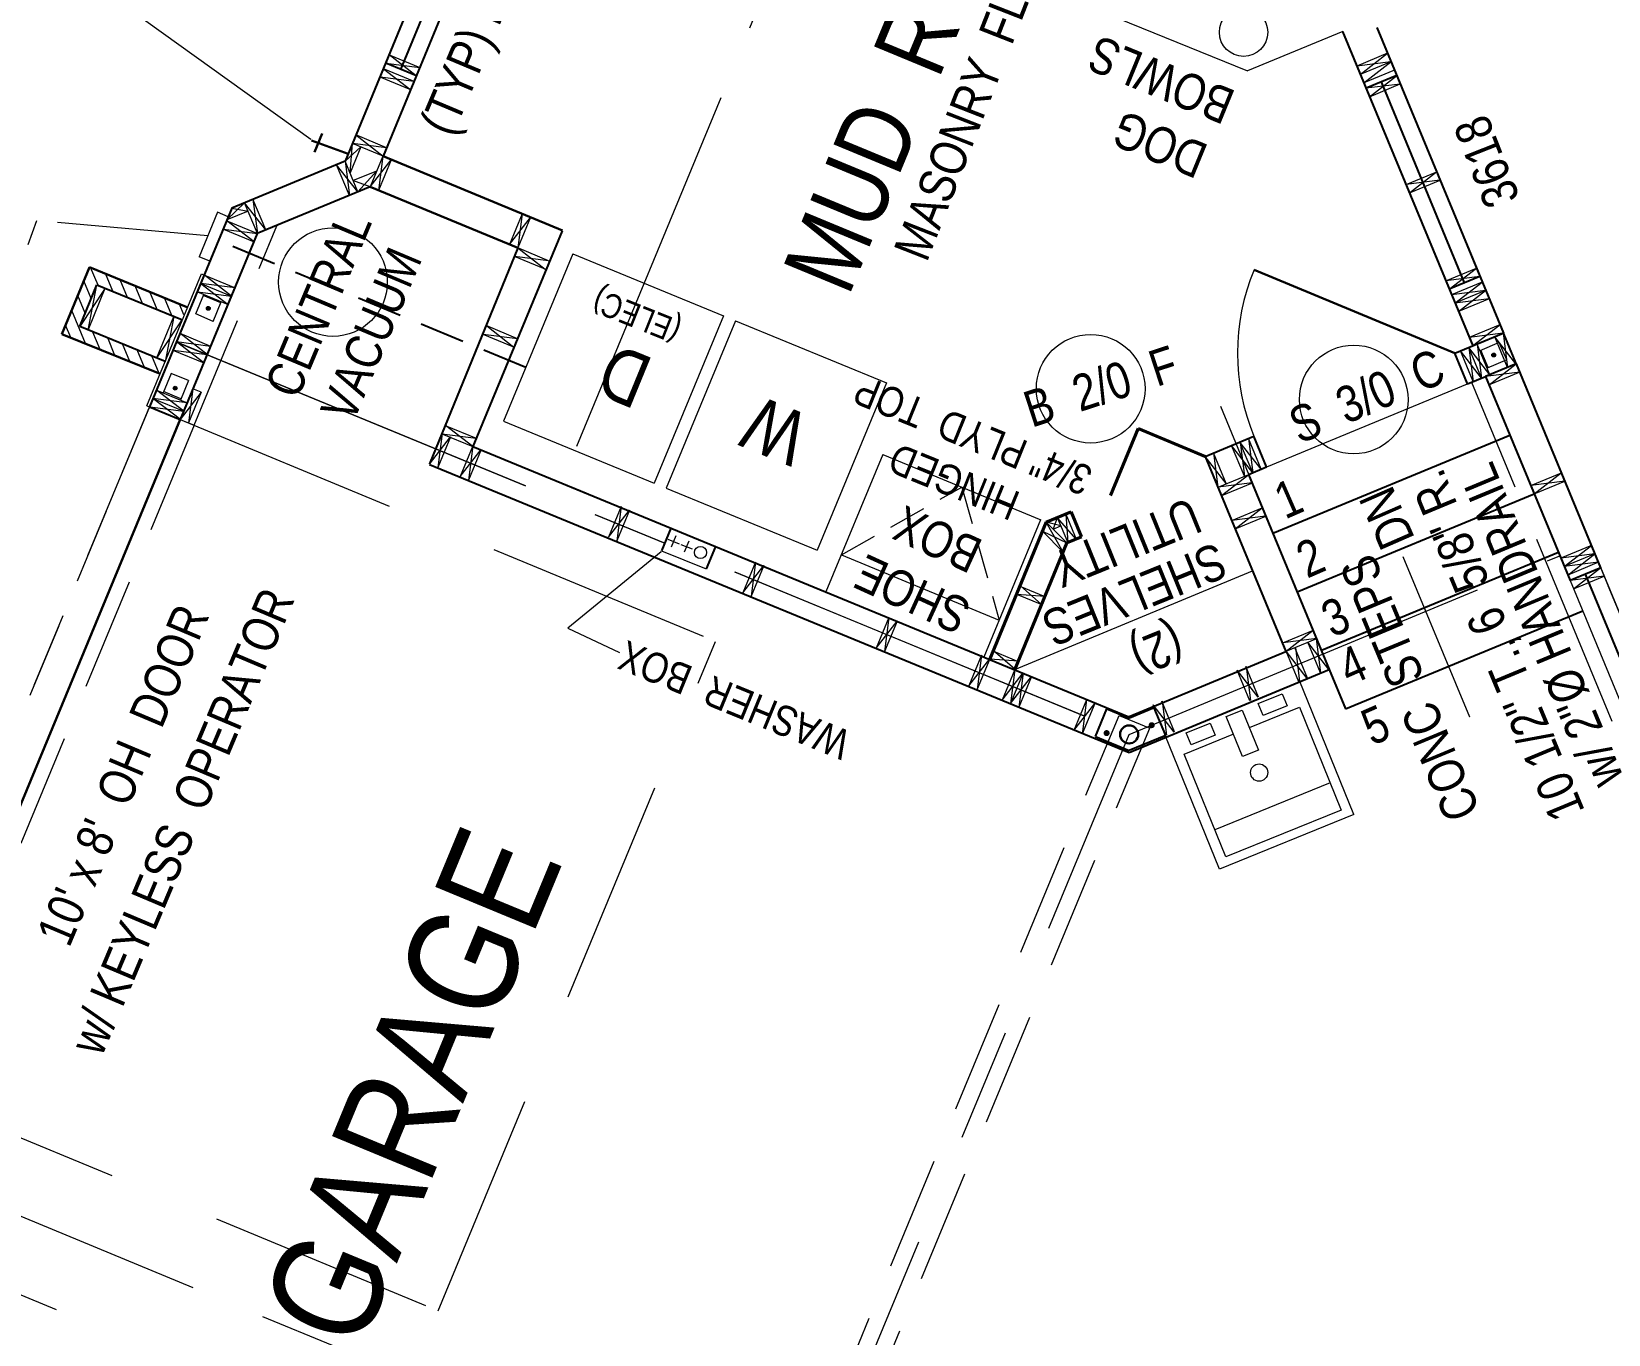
# Model space of a CAD drawing. Header units: inches. Extents: x -10188 to 9179, y -281 to 6710.
# Drawn here: x 4034.5 to 4295.7, y 1046 to 1261.8 of the extents above; entities that cross this region are included whole.
import ezdxf

# ---------------------------------------------------------------- set-up
doc = ezdxf.new("R2010")
doc.units = ezdxf.units.IN
doc.header["$MEASUREMENT"] = 0
doc.linetypes.add('CENTER', pattern=[2, 1.25, -0.25, 0.25, -0.25])
doc.linetypes.add('HIDDEN', pattern=[0.375, 0.25, -0.125])
for name, color, linetype, lineweight in [('APPLIANCES', 7, 'Continuous', 9), ('BUILT-INS', 6, 'Continuous', 9), ('CONCRETE', 7, 'Continuous', 20), ('DOORS', 7, 'Continuous', 30), ('FOUNDATION', 7, 'HIDDEN', 20), ('GRID', 1, 'CENTER', 20), ('INT WALLS', 7, 'Continuous', 40), ('MASONRY', 16, 'HIDDEN', 30), ('MILLWORK', 7, 'Continuous', 20), ('PLUMBING', 7, 'Continuous', 20), ('ROOF BEAMS', 3, 'HIDDEN', 30), ('ROOFLINE', 7, 'HIDDEN', 30), ('STEEL', 5, 'Continuous', 9), ('WALL FRAMING', 7, 'Continuous', 30), ('WINDOWS', 5, 'Continuous', 30)]:
    doc.layers.add(name, color=color, linetype=linetype, lineweight=lineweight)
for name, color, linetype in [('LLFOUND', 7, 'Continuous'), ('LLMECH_EQUIP', 7, 'Continuous'), ('LLPLUMBING', 102, 'Continuous'), ('STAIRS', 7, 'Continuous'), ('TEXT', 250, 'Continuous'), ('WALLS', 5, 'Continuous')]:
    doc.layers.add(name, color=color, linetype=linetype)
doc.styles.add('ARCHENTLTD', font='technical.ttf', dxfattribs={"height": 0.1875})
doc.dimstyles.new('ARCHENTLTD', dxfattribs={"dimscale": 0.05, "dimtxt": 0.1875, "dimasz": 3, "dimexe": 9, "dimexo": 1, "dimgap": 2.5, "dimtad": 0, "dimdec": 1, "dimzin": 1, "dimdsep": 46, "dimlunit": 4, "dimtxsty": 'ARCHENTLTD', "dimblk": 'ARCHTICK', "dimcen": 6, "dimclrd": 256, "dimclre": 256, "dimclrt": 256, "dimaunit": 1, "dimadec": 0, "dimazin": 0, "dimtfac": 1, "dimtdec": 1, "dimtofl": 0, "dimtmove": 1, "dimatfit": 3, "dimldrblk": 'ARCHTICK', "dimfxl": 1, "dimfrac": 2, "dimtolj": 1, "dimtzin": 0, "dimlwd": 9, "dimlwe": 9, "dimarcsym": 0})

# ---------------------------------------------------------------- blocks, each defined once
blk = doc.blocks.new('_ArchTick')
at = {"color": 0, "linetype": 'ByBlock', "const_width": 0.15}
blk.add_lwpolyline([(-0.5, -0.5), (0.5, 0.5)], dxfattribs=at)

msp = doc.modelspace()

# ---------------------------------------------------------------- hatches: boundary and pattern name
at = {"layer": 'MASONRY', "lineweight": 9, "ltscale": 75}
h = msp.add_hatch(dxfattribs=at)
h.set_pattern_fill('ANSI31', color=256, scale=15, angle=112.5, style=0)
h.set_pattern_definition([(292.555994, (-7801.9076, -5739.557), (-1.73157207, -0.719224), [])])
h.paths.add_polyline_path([(4056.22, 1207.33), (4056.22, 1204.9), (4039.5, 1211.7), (4044.06, 1222.8), (4060.76, 1215.93), (4059.04, 1214.21), (4045.29, 1219.86), (4042.44, 1212.93)])
at = {"layer": 'WALL FRAMING', "lineweight": 9, "ltscale": 150}
for points in [[(4063.74, 1216.26, 1), (4063.74, 1215.64, 1)], [(4276.38, 1208.1, 1), (4276.96, 1208.34, 1)], [(4058.26, 1203.05, 1), (4058.26, 1202.42, 1)]]:
    msp.add_hatch(color=256, dxfattribs=at).paths.add_polyline_path(points)

# ---------------------------------------------------------------- linework, layer by layer
at = {"layer": 'APPLIANCES', "ltscale": 50}
for p, q in [((4124.14, 1225), (4149.11, 1214.72)), ((4151.1, 1213.88), (4176.07, 1203.6)), ((4112.65, 1197.29), (4137.62, 1187.01)), ((4139.61, 1186.17), (4164.58, 1175.89))]:
    msp.add_line(p, q, dxfattribs=at)
at = {"layer": 'APPLIANCES', "linetype": 'Continuous', "lineweight": 20, "ltscale": 40}
msp.add_circle((4084.4, 1220.31), 9, dxfattribs=at)
at = {"layer": 'BUILT-INS', "ltscale": 75}
msp.add_line((4212.46, 1264.77), (4235.87, 1255.27), dxfattribs=at)
at = {"layer": 'BUILT-INS', "linetype": 'Continuous', "lineweight": 9, "ltscale": 0.25}
msp.add_line((4251.67, 1261.81), (4235.87, 1255.27), dxfattribs=at)
at = {"layer": 'BUILT-INS', "linetype": 'Continuous', "lineweight": 9, "ltscale": 40}
msp.add_line((4088.53, 1235.26), (4090.58, 1236.06), dxfattribs=at)
at = {"layer": 'BUILT-INS', "linetype": 'Continuous', "lineweight": 9, "ltscale": 25}
for p, q in [((4166.11, 1169.06), (4175.51, 1191.79)), ((4192.26, 1158.25), (4201.65, 1180.98))]:
    msp.add_line(p, q, dxfattribs=at)
at = {"layer": 'BUILT-INS', "linetype": 'Continuous', "ltscale": 10}
for p, q in [((4175.49, 1191.74), (4201.63, 1180.94)), ((4168.63, 1175.15), (4194.76, 1164.3))]:
    msp.add_line(p, q, dxfattribs=at)
at = {"layer": 'BUILT-INS', "linetype": 'HIDDEN', "lineweight": 9, "ltscale": 25}
for p, q in [((4168.63, 1175.15), (4188.56, 1186.34)), ((4188.56, 1186.34), (4194.76, 1164.3))]:
    msp.add_line(p, q, dxfattribs=at)
at = {"layer": 'BUILT-INS', "ltscale": 50}
msp.add_circle((4235.23, 1261.68), 4, dxfattribs=at)
at = {"layer": 'DOORS', "ltscale": 25}
msp.add_line((4236.97, 1222.33), (4270.22, 1208.52), dxfattribs=at)
at = {"layer": 'DOORS', "linetype": 'Continuous', "ltscale": 150}
msp.add_line((4013.13, 1086.7), (4059.08, 1197.55), dxfattribs=at)
at = {"layer": 'DOORS', "linetype": 'HIDDEN', "lineweight": 9, "ltscale": 150}
for p, q in [((4059.08, 1197.55), (4147.77, 1160.83)), ((4101.81, 1049.94), (4147.76, 1160.79)), ((4013.11, 1086.66), (4101.81, 1049.94)), ((4003.92, 1064.49), (4092.62, 1027.77))]:
    msp.add_line(p, q, dxfattribs=at)
at = {"layer": 'DOORS', "color": 7, "linetype": 'Continuous', "lineweight": 20, "ltscale": 7.5}
for centre in [(4209.91, 1202.64), (4253.48, 1200.85)]:
    msp.add_circle(centre, 9, dxfattribs=at)
at = {"layer": 'DOORS', "lineweight": 9, "ltscale": 75}
msp.add_arc((4270.22, 1208.52), 36, 157.4531, 202.4531, dxfattribs=at)
at = {"layer": 'FOUNDATION', "lineweight": 20, "ltscale": 75}
for p, q in [((4061.39, 1196.6), (4075.08, 1229.63)), ((4059.08, 1197.55), (4061.39, 1196.6)), ((4289.08, 1164.89), (4318.8, 1093.09))]:
    msp.add_line(p, q, dxfattribs=at)
at = {"layer": 'FOUNDATION', "linetype": 'HIDDEN', "lineweight": 9, "ltscale": 75}
for p, q in [((4273.01, 1203.72), (4289.08, 1164.89)), ((4061.39, 1196.6), (4015.44, 1085.74))]:
    msp.add_line(p, q, dxfattribs=at)
at = {"layer": 'FOUNDATION', "lineweight": 20, "ltscale": 50}
msp.add_line((4053.99, 1199.66), (4008.05, 1088.8), dxfattribs=at)
at = {"layer": 'GRID', "ltscale": 50}
for p, q in [((4186.86, 1343.24), (4121.19, 1184.56)), ((4257.35, 1262.47), (4327.46, 1093.09)), ((4067.68, 1232.68), (3880.92, 782.1)), ((4231.39, 1199.74), (4248.38, 1158.7)), ((4216.28, 1145.38), (4287.61, 1174.98))]:
    msp.add_line(p, q, dxfattribs=at)
at = {"layer": 'GRID', "linetype": 'CENTER', "lineweight": 9, "ltscale": 50}
for p in [(4058.44, 1210.4), (4058.5, 1210.38)]:
    msp.add_line(p, (4216.28, 1145.38), dxfattribs=at)
at = {"layer": 'GRID', "ltscale": 75}
msp.add_line((3973.25, 559.02), (4216.28, 1145.38), dxfattribs=at)
at = {"layer": 'GRID', "linetype": 'CENTER', "lineweight": 20, "ltscale": 50}
msp.add_line((4003.45, 1077.72), (4274.51, 965.36), dxfattribs=at)
at = {"layer": 'INT WALLS', "ltscale": 75}
for p, q in [((4217.79, 1196.03), (4213.19, 1184.94)), ((4228.87, 1191.44), (4217.79, 1196.03)), ((4202.53, 1180.55), (4193.19, 1157.87)), ((4205.98, 1177.11), (4197.35, 1156.15))]:
    msp.add_line(p, q, dxfattribs=at)
at = {"layer": 'INT WALLS', "linetype": 'Continuous', "ltscale": 25}
for p, q in [((4202.53, 1180.55), (4206.69, 1182.27)), ((4205.98, 1177.11), (4208.41, 1178.11))]:
    msp.add_line(p, q, dxfattribs=at)
at = {"layer": 'INT WALLS', "ltscale": 50}
msp.add_line((4206.69, 1182.27), (4208.41, 1178.11), dxfattribs=at)
at = {"layer": 'LLFOUND', "color": 5, "linetype": 'Continuous'}
for p, q in [((4210.71, 1145.04), (4212.59, 1149.63)), ((4212.59, 1149.63), (4216.33, 1148.08)), ((4220.45, 1149.78), (4216.33, 1148.08)), ((4222.34, 1145.2), (4220.45, 1149.78)), ((4210.69, 1145.04), (4216.27, 1142.7)), ((4222.34, 1145.2), (4216.27, 1142.7))]:
    msp.add_line(p, q, dxfattribs=at)
at = {"layer": 'LLFOUND', "color": 5, "linetype": 'Continuous', "const_width": 0.5}
for points in [[(4220.24, 1147.01, -1), (4219.78, 1146.82, -1)], [(4212.78, 1145.7, -1), (4212.32, 1145.51, -1)]]:
    msp.add_lwpolyline(points, format="xyb", close=True, dxfattribs=at)
at = {"layer": 'LLMECH_EQUIP', "linetype": 'Continuous', "lineweight": 20, "ltscale": 25}
for p, q in [((4065.28, 1231.87), (4062.22, 1224.48)), ((4067.05, 1231.14), (4065.28, 1231.87)), ((4063.99, 1223.75), (4062.22, 1224.48))]:
    msp.add_line(p, q, dxfattribs=at)
at = {"layer": 'LLMECH_EQUIP', "linetype": 'HIDDEN', "ltscale": 30}
msp.add_line((4116.33, 1206.17), (4065.47, 1227.17), dxfattribs=at)
at = {"layer": 'LLPLUMBING', "color": 5, "linetype": 'Continuous', "lineweight": 30, "ltscale": 25}
for p, q in [((4086.89, 1241.53), (4080.83, 1243.74)), ((4082.62, 1244.91), (4081.32, 1241.84))]:
    msp.add_line(p, q, dxfattribs=at)
at = {"layer": 'LLPLUMBING', "color": 5, "linetype": 'Continuous', "ltscale": 175}
for p, q in [((4140.37, 1179.54), (4138.82, 1175.79)), ((4147.76, 1176.49), (4146.23, 1172.79))]:
    msp.add_line(p, q, dxfattribs=at)
at = {"layer": 'LLPLUMBING', "color": 5, "linetype": 'Continuous', "lineweight": 9, "ltscale": 175}
for p, q in [((4141.17, 1178.26), (4140.42, 1176.41)), ((4139.86, 1177.71), (4141.72, 1176.96)), ((4142.02, 1176.86), (4143.88, 1176.12)), ((4143.32, 1177.42), (4142.57, 1175.56))]:
    msp.add_line(p, q, dxfattribs=at)
at = {"layer": 'LLPLUMBING', "color": 5, "linetype": 'Continuous', "lineweight": 20, "ltscale": 175}
msp.add_line((4138.82, 1175.79), (4146.24, 1172.79), dxfattribs=at)
at = {"layer": 'LLPLUMBING', "color": 5, "linetype": 'Continuous', "lineweight": 9, "ltscale": 175}
msp.add_circle((4145.28, 1175.52), 1, dxfattribs=at)
at = {"layer": 'MASONRY', "linetype": 'Continuous', "lineweight": 30, "ltscale": 1.5}
for p, q in [((4039.5, 1211.7), (4044.06, 1222.8)), ((4044.06, 1222.8), (4060.33, 1216.11)), ((4055.76, 1205.09), (4039.5, 1211.7))]:
    msp.add_line(p, q, dxfattribs=at)
at = {"layer": 'MILLWORK', "ltscale": 75}
for p, q in [((4124.14, 1225), (4112.65, 1197.29)), ((4149.11, 1214.72), (4137.62, 1187.01)), ((4151.1, 1213.88), (4139.61, 1186.17)), ((4176.07, 1203.6), (4164.58, 1175.89))]:
    msp.add_line(p, q, dxfattribs=at)
at = {"layer": 'MILLWORK', "ltscale": 50}
msp.add_line((4197.35, 1156.15), (4236.71, 1172.49), dxfattribs=at)
at = {"layer": 'PLUMBING', "linetype": 'Continuous', "lineweight": 9, "ltscale": 0.25}
for p, q in [((4115.04, 1225.96), (4106.83, 1206.13)), ((4253.5, 1132.14), (4244.44, 1154.42)), ((4236.2, 1146.51), (4244.49, 1149.88)), ((4244.49, 1149.88), (4251.41, 1132.86)), ((4231.22, 1123.09), (4222.17, 1145.37)), ((4225.39, 1142.12), (4233.64, 1145.47)), ((4232.3, 1125.09), (4225.39, 1142.12)), ((4249.58, 1137.36), (4230.48, 1129.59)), ((4253.5, 1132.14), (4231.22, 1123.09)), ((4251.41, 1132.86), (4232.3, 1125.09))]:
    msp.add_line(p, q, dxfattribs=at)
at = {"layer": 'PLUMBING', "lineweight": 9, "ltscale": 12}
for points in [[(4238.48, 1148.51), (4237.67, 1150.5), (4241.65, 1152.12), (4242.46, 1150.13)], [(4235.06, 1141.71), (4232.37, 1148.34), (4235.02, 1149.42), (4237.71, 1142.79)], [(4226.55, 1143.66), (4225.74, 1145.65), (4229.72, 1147.27), (4230.52, 1145.28)]]:
    msp.add_lwpolyline(points, close=True, dxfattribs=at)
at = {"layer": 'PLUMBING', "linetype": 'Continuous', "lineweight": 9, "ltscale": 0.25}
msp.add_circle((4237.81, 1139.07), 1.43, dxfattribs=at)
at = {"layer": 'ROOF BEAMS', "lineweight": 20, "ltscale": 75}
for p, q in [((4047.6, 745.58), (4214.6, 1148.51)), ((4214.6, 1148.51), (4219.69, 1146.4)), ((4052.68, 743.48), (4219.68, 1146.4))]:
    msp.add_line(p, q, dxfattribs=at)
at = {"layer": 'STAIRS', "color": 7, "lineweight": 20, "ltscale": 75}
msp.add_line((4239.07, 1189.7), (4272.33, 1203.47), dxfattribs=at)
at = {"layer": 'STAIRS', "color": 7, "linetype": 'Continuous', "ltscale": 25}
for p, q in [((4240.1, 1178.73), (4279.36, 1194.96)), ((4244.11, 1169.03), (4283.37, 1185.25)), ((4248.12, 1159.32), (4287.39, 1175.55)), ((4252.13, 1149.62), (4291.41, 1165.85))]:
    msp.add_line(p, q, dxfattribs=at)
at = {"layer": 'STAIRS', "color": 7, "linetype": 'Continuous', "ltscale": 50}
msp.add_line((4249.43, 1156.16), (4252.13, 1149.62), dxfattribs=at)
at = {"layer": 'STEEL', "lineweight": 30, "ltscale": 75}
msp.add_circle((4216.28, 1145.38), 1.5, dxfattribs=at)
at = {"layer": 'WALL FRAMING', "linetype": 'HIDDEN', "lineweight": 9, "ltscale": 25}
for p, q in [((4093.15, 1256.57), (4098.76, 1255.87)), ((4098.18, 1254.48), (4093.7, 1257.96)), ((4256.07, 1251), (4260.57, 1254.49)), ((4261.15, 1253.11), (4255.52, 1252.4)), ((4262.7, 1235.07), (4267.2, 1238.56)), ((4267.77, 1237.18), (4262.15, 1236.47)), ((4269.29, 1219.14), (4273.8, 1222.63)), ((4274.37, 1221.24), (4268.74, 1220.53)), ((4289.87, 1169.48), (4294.38, 1172.97)), ((4294.95, 1171.58), (4289.33, 1170.87))]:
    msp.add_line(p, q, dxfattribs=at)
at = {"layer": 'WALL FRAMING', "linetype": 'HIDDEN', "lineweight": 20, "ltscale": 25}
for p, q in [((4093.7, 1257.96), (4098.78, 1255.86)), ((4256.1, 1251.01), (4261.17, 1253.12)), ((4262.15, 1236.47), (4267.22, 1238.57)), ((4262.72, 1235.08), (4267.8, 1237.19)), ((4268.74, 1220.53), (4273.82, 1222.64)), ((4289.9, 1169.49), (4294.98, 1171.59))]:
    msp.add_line(p, q, dxfattribs=at)
at = {"layer": 'WALL FRAMING', "lineweight": 20, "ltscale": 75}
for p, q in [((4259.08, 1258.2), (4253.99, 1256.09)), ((4259.65, 1256.81), (4254.57, 1254.71)), ((4097.28, 1252.15), (4092.19, 1254.25)), ((4097.85, 1253.54), (4092.77, 1255.64)), ((4260.22, 1255.43), (4255.14, 1253.32)), ((4093.27, 1242.56), (4088.19, 1244.67)), ((4092.69, 1241.18), (4087.61, 1243.28)), ((4087.12, 1234.67), (4085, 1239.75)), ((4088.5, 1235.25), (4086.39, 1240.32)), ((4069.76, 1233.44), (4067.63, 1232.56)), ((4071.87, 1228.36), (4069.76, 1233.44)), ((4073.25, 1228.94), (4071.14, 1234.02)), ((4070.33, 1232.06), (4066.82, 1230.6)), ((4066.82, 1230.45), (4071.91, 1228.35)), ((4066.25, 1229.07), (4071.34, 1226.96)), ((4120.12, 1223.85), (4115.04, 1225.96)), ((4119.55, 1222.47), (4114.47, 1224.57)), ((4053.58, 1199.83), (4062.63, 1221.66)), ((4062.52, 1220.08), (4067.6, 1217.97)), ((4063.1, 1221.46), (4068.19, 1219.36)), ((4274.76, 1220.32), (4269.67, 1218.21)), ((4061.94, 1218.7), (4067.02, 1216.59)), ((4275.33, 1218.93), (4270.25, 1216.83)), ((4275.9, 1217.54), (4270.82, 1215.44)), ((4114.95, 1210.93), (4109.87, 1213.04)), ((4277.69, 1213.23), (4272.6, 1211.13)), ((4058.39, 1210.47), (4063.47, 1208.36)), ((4058.55, 1210.38), (4063.64, 1208.28)), ((4059.04, 1211.83), (4064.13, 1209.72)), ((4114.38, 1209.55), (4109.29, 1211.65)), ((4274.64, 1204.39), (4272.53, 1209.48)), ((4276.02, 1204.96), (4273.92, 1210.05)), ((4278.95, 1206.17), (4276.84, 1211.26)), ((4280.33, 1206.75), (4278.23, 1211.83)), ((4057.89, 1209.03), (4062.98, 1206.92)), ((4273.25, 1203.82), (4271.15, 1208.91)), ((4280.97, 1205.39), (4275.89, 1203.29)), ((4055.15, 1202.43), (4060.27, 1200.3)), ((4062.57, 1202.06), (4060.46, 1196.98)), ((4054.57, 1201.04), (4059.7, 1198.92)), ((4103, 1196.56), (4108.11, 1194.45)), ((4102.43, 1195.18), (4107.54, 1193.06)), ((4236.75, 1188.73), (4234.64, 1193.81)), ((4238.13, 1189.3), (4236.03, 1194.39)), ((4230.98, 1186.34), (4228.88, 1191.43)), ((4232.36, 1186.92), (4230.26, 1192)), ((4235.36, 1188.16), (4233.26, 1193.24)), ((4121.38, 1187.45), (4126.33, 1185.4)), ((4204.38, 1181.31), (4206.1, 1177.16)), ((4205.77, 1181.89), (4207.49, 1177.73)), ((4292.86, 1176.67), (4287.78, 1174.56)), ((4293.44, 1175.28), (4288.35, 1173.18)), ((4294.01, 1173.9), (4288.93, 1171.79)), ((4197.63, 1168.64), (4201.79, 1166.92)), ((4198.16, 1169.96), (4202.32, 1168.23)), ((4247.98, 1155.56), (4245.87, 1160.64)), ((4249.42, 1156.16), (4247.32, 1161.24)), ((4193.72, 1159.22), (4197.89, 1157.49)), ((4244.4, 1154.08), (4242.3, 1159.16)), ((4245.85, 1154.68), (4243.75, 1159.76)), ((4236.27, 1150.96), (4234.17, 1156.04)), ((4237.71, 1151.56), (4235.61, 1156.64)), ((4222.34, 1145.2), (4220.24, 1150.29)), ((4223.78, 1145.8), (4221.68, 1150.88))]:
    msp.add_line(p, q, dxfattribs=at)
at = {"layer": 'WALL FRAMING', "lineweight": 9, "ltscale": 150}
for p, q in [((4259.65, 1256.81), (4253.99, 1256.09)), ((4254.57, 1254.71), (4259.07, 1258.2)), ((4255.15, 1253.32), (4259.65, 1256.81)), ((4097.85, 1253.54), (4092.19, 1254.25)), ((4092.77, 1255.64), (4097.28, 1252.15)), ((4088.19, 1244.67), (4092.69, 1241.18)), ((4088.99, 1242.71), (4086.39, 1240.32)), ((4087.22, 1238.42), (4087.61, 1243.28)), ((4093.27, 1242.56), (4087.61, 1243.28)), ((4092.68, 1241.14), (4091.96, 1235.49)), ((4088.5, 1235.25), (4085, 1239.75)), ((4086.39, 1240.32), (4087.12, 1234.67)), ((4088.53, 1235.26), (4091.68, 1238.73)), ((4090.58, 1236.06), (4094.06, 1240.56)), ((4090.57, 1236.1), (4087.7, 1237.16)), ((4069.76, 1233.44), (4066.82, 1230.6)), ((4073.25, 1228.94), (4069.76, 1233.44)), ((4071.14, 1234.02), (4071.87, 1228.37)), ((4071.34, 1226.96), (4066.83, 1230.45)), ((4067.63, 1232.56), (4070.33, 1232.06)), ((4113.65, 1226.53), (4117.14, 1231.03)), ((4115.76, 1231.6), (4115.04, 1225.96)), ((4066.26, 1229.06), (4071.91, 1228.35)), ((4115.04, 1225.96), (4119.55, 1222.47)), ((4120.12, 1223.85), (4114.47, 1224.57)), ((4068.17, 1219.36), (4062.52, 1220.08)), ((4062.52, 1220.08), (4067.02, 1216.59)), ((4067.6, 1217.97), (4063.09, 1221.47)), ((4270.25, 1216.83), (4274.75, 1220.31)), ((4046.68, 1219.29), (4042.44, 1212.93)), ((4043.83, 1212.36), (4045.29, 1219.86)), ((4061.94, 1218.7), (4067.6, 1217.97)), ((4275.33, 1218.93), (4269.67, 1218.21)), ((4269.67, 1218.21), (4270.25, 1216.83)), ((4275.9, 1217.54), (4270.25, 1216.83)), ((4270.82, 1215.44), (4275.33, 1218.93)), ((4055.19, 1207.67), (4059.43, 1214.03)), ((4058.04, 1214.6), (4056.58, 1207.1)), ((4109.87, 1213.04), (4114.38, 1209.55)), ((4273.18, 1209.74), (4277.69, 1213.23)), ((4058.47, 1210.44), (4064.13, 1209.72)), ((4062.98, 1206.92), (4058.47, 1210.41)), ((4063.56, 1208.33), (4059.05, 1211.82)), ((4114.95, 1210.93), (4109.29, 1211.65)), ((4276.02, 1204.97), (4272.53, 1209.48)), ((4272.53, 1209.48), (4273.25, 1203.82)), ((4278.26, 1211.85), (4272.6, 1211.13)), ((4273.92, 1210.05), (4274.64, 1204.39)), ((4280.33, 1206.75), (4276.84, 1211.26)), ((4278.23, 1211.83), (4278.95, 1206.17)), ((4057.9, 1209.03), (4063.56, 1208.31)), ((4274.64, 1204.39), (4271.15, 1208.9)), ((4280.97, 1205.39), (4275.31, 1204.67)), ((4275.89, 1203.29), (4280.4, 1206.78)), ((4059.7, 1198.92), (4055.15, 1202.43)), ((4062.57, 1202.06), (4059.08, 1197.55)), ((4061.18, 1202.63), (4060.46, 1196.98)), ((4054.04, 1199.64), (4059.7, 1198.92)), ((4060.27, 1200.3), (4054.57, 1201.04)), ((4059.12, 1197.53), (4054.57, 1201.04)), ((4107.54, 1193.06), (4103.01, 1196.56)), ((4100.37, 1190.16), (4103.86, 1194.66)), ((4102.47, 1195.24), (4101.76, 1189.59)), ((4102.43, 1195.17), (4108.11, 1194.45)), ((4238.13, 1189.31), (4234.64, 1193.81)), ((4234.65, 1193.81), (4235.36, 1188.16)), ((4236.03, 1194.39), (4236.75, 1188.73)), ((4105.48, 1188.09), (4108.97, 1192.58)), ((4107.58, 1193.16), (4106.87, 1187.51)), ((4232.36, 1186.92), (4228.88, 1191.43)), ((4230.26, 1192), (4230.98, 1186.35)), ((4236.75, 1188.73), (4233.26, 1193.24)), ((4283.36, 1185.24), (4287.86, 1188.73)), ((4236.67, 1187.06), (4231.04, 1186.35)), ((4231.59, 1184.96), (4236.09, 1188.45)), ((4288.43, 1187.35), (4282.81, 1186.64)), ((4130.04, 1178.03), (4133.52, 1182.53)), ((4132.14, 1183.11), (4131.42, 1177.46)), ((4207.49, 1177.73), (4204.38, 1181.31)), ((4205.77, 1181.89), (4206.1, 1177.16)), ((4238.89, 1181.55), (4233.27, 1180.84)), ((4233.82, 1179.44), (4238.32, 1182.93)), ((4288.35, 1173.18), (4292.86, 1176.67)), ((4152.3, 1168.85), (4155.78, 1173.35)), ((4154.4, 1173.92), (4153.68, 1168.28)), ((4293.44, 1175.28), (4287.78, 1174.56)), ((4294.01, 1173.89), (4288.35, 1173.18)), ((4288.93, 1171.79), (4293.44, 1175.28)), ((4197.63, 1168.64), (4202.36, 1168.31)), ((4201.78, 1166.92), (4198.2, 1170.03)), ((4174.38, 1159.67), (4177.86, 1164.17)), ((4176.48, 1164.74), (4175.76, 1159.1)), ((4242.28, 1159.15), (4246.78, 1162.64)), ((4247.36, 1161.25), (4241.73, 1160.54)), ((4243.81, 1159.79), (4244.52, 1154.13)), ((4249.36, 1156.13), (4245.87, 1160.64)), ((4247.26, 1161.22), (4247.98, 1155.56)), ((4189.74, 1153.43), (4193.22, 1157.92)), ((4191.84, 1158.5), (4191.12, 1152.85)), ((4193.19, 1157.9), (4197.93, 1157.57)), ((4197.35, 1156.18), (4193.77, 1159.29)), ((4245.79, 1154.65), (4242.3, 1159.16)), ((4195.25, 1151.08), (4198.74, 1155.58)), ((4196.62, 1150.48), (4200.1, 1154.98)), ((4197.35, 1156.15), (4196.64, 1150.51)), ((4198.72, 1155.56), (4198, 1149.91)), ((4237.65, 1151.53), (4234.17, 1156.04)), ((4235.67, 1156.66), (4236.39, 1151.01)), ((4207.13, 1146.02), (4210.61, 1150.52)), ((4209.23, 1151.1), (4208.51, 1145.45)), ((4223.72, 1145.78), (4220.24, 1150.29)), ((4221.74, 1150.91), (4222.46, 1145.26))]:
    msp.add_line(p, q, dxfattribs=at)
at = {"layer": 'WALL FRAMING', "color": 7, "lineweight": 20, "ltscale": 75}
for p, q in [((4088.99, 1242.71), (4087.22, 1238.42)), ((4092.68, 1241.14), (4090.58, 1236.06)), ((4094.06, 1240.57), (4091.95, 1235.5)), ((4115.76, 1231.6), (4113.65, 1226.53)), ((4117.13, 1231.04), (4115.03, 1225.96)), ((4103.85, 1194.67), (4101.75, 1189.6)), ((4107.58, 1193.16), (4105.48, 1188.09)), ((4108.96, 1192.59), (4106.86, 1187.52)), ((4132.14, 1183.11), (4130.04, 1178.03)), ((4133.52, 1182.54), (4131.41, 1177.46)), ((4154.4, 1173.92), (4152.3, 1168.85)), ((4155.78, 1173.35), (4153.68, 1168.28)), ((4176.48, 1164.74), (4174.38, 1159.67)), ((4177.86, 1164.17), (4175.76, 1159.1)), ((4191.84, 1158.5), (4189.74, 1153.43)), ((4193.22, 1157.93), (4191.11, 1152.86)), ((4197.35, 1156.15), (4195.25, 1151.08)), ((4198.73, 1155.59), (4196.63, 1150.51)), ((4200.1, 1154.99), (4198, 1149.91)), ((4209.23, 1151.1), (4207.13, 1146.02)), ((4210.61, 1150.53), (4208.51, 1145.46))]:
    msp.add_line(p, q, dxfattribs=at)
at = {"layer": 'WALL FRAMING', "linetype": 'Continuous', "lineweight": 9, "ltscale": 40}
msp.add_line((4087.7, 1237.16), (4091.68, 1238.73), dxfattribs=at)
at = {"layer": 'WALL FRAMING', "lineweight": 20, "ltscale": 150}
for p, q in [((4062.63, 1221.66), (4063.09, 1221.47)), ((4062.57, 1202.06), (4061.18, 1202.63)), ((4053.58, 1199.83), (4054.04, 1199.64))]:
    msp.add_line(p, q, dxfattribs=at)
at = {"layer": 'WALL FRAMING', "lineweight": 20, "ltscale": 1.5}
for p, q in [((4043.83, 1212.36), (4046.68, 1219.29)), ((4055.19, 1207.67), (4058.04, 1214.6))]:
    msp.add_line(p, q, dxfattribs=at)
at = {"layer": 'WALL FRAMING', "color": 9, "linetype": 'Continuous', "lineweight": 5, "ltscale": 150}
for p, q in [((4061.67, 1215.04), (4063, 1218.26)), ((4065.81, 1216.86), (4062.92, 1218.06)), ((4064.54, 1213.8), (4061.67, 1215.04)), ((4064.54, 1213.8), (4065.89, 1217.06)), ((4277.58, 1210.29), (4274.36, 1208.94)), ((4278.82, 1207.42), (4277.58, 1210.29)), ((4275.76, 1206.15), (4274.56, 1209.03)), ((4278.82, 1207.42), (4275.57, 1206.06)), ((4057.59, 1205.19), (4056.25, 1201.97)), ((4060.49, 1204.03), (4057.59, 1205.19)), ((4059.22, 1200.97), (4056.33, 1202.17)), ((4060.49, 1204.03), (4059.14, 1200.77))]:
    msp.add_line(p, q, dxfattribs=at)
at = {"layer": 'WALL FRAMING', "lineweight": 9, "ltscale": 50}
for p, q in [((4280.4, 1206.78), (4298.77, 1162.43)), ((4202.53, 1180.55), (4204.38, 1181.31)), ((4204.38, 1181.31), (4203.68, 1179.4)), ((4202.53, 1180.55), (4201.91, 1179.05)), ((4201.91, 1179.05), (4205.98, 1177.11)), ((4205.36, 1175.6), (4202.53, 1180.55)), ((4204.95, 1179.93), (4202.53, 1180.55))]:
    msp.add_line(p, q, dxfattribs=at)
at = {"layer": 'WALL FRAMING', "linetype": 'Continuous', "lineweight": 20, "ltscale": 25}
for p, q in [((4282.81, 1186.64), (4287.88, 1188.74)), ((4231.04, 1186.35), (4236.12, 1188.46)), ((4231.62, 1184.97), (4236.69, 1187.07)), ((4283.38, 1185.25), (4288.46, 1187.36)), ((4233.27, 1180.84), (4238.34, 1182.94)), ((4233.84, 1179.45), (4238.92, 1181.56)), ((4203.68, 1179.4), (4204.95, 1179.93)), ((4241.73, 1160.54), (4246.81, 1162.65)), ((4242.3, 1159.16), (4247.38, 1161.26))]:
    msp.add_line(p, q, dxfattribs=at)
at = {"layer": 'WALL FRAMING', "lineweight": 20, "ltscale": 50}
for p, q in [((4205.36, 1175.6), (4201.91, 1179.05)), ((4205.98, 1177.11), (4202.53, 1180.55))]:
    msp.add_line(p, q, dxfattribs=at)
at = {"layer": 'WALL FRAMING', "color": 9, "linetype": 'Continuous', "lineweight": 5, "ltscale": 150}
for centre in [(4063.74, 1215.95), (4276.67, 1208.22), (4058.26, 1202.73)]:
    msp.add_circle(centre, 0.312, dxfattribs=at)
at = {"layer": 'WALLS', "color": 4, "ltscale": 50}
for p, q in [((4176.16, 1457.7), (4086.39, 1240.32)), ((4182.14, 1457.74), (4092.69, 1241.18)), ((4090.57, 1236.1), (4071.84, 1228.36)), ((4071.84, 1228.36), (4059.08, 1197.55)), ((4270.22, 1208.52), (4278.23, 1211.83)), ((4275.32, 1204.67), (4289.31, 1170.87)), ((4107.54, 1193.06), (4216.25, 1148.3)), ((4228.87, 1191.44), (4242.24, 1159.13)), ((4100.36, 1190.11), (4216.29, 1142.41)), ((4236.06, 1188.45), (4249.43, 1156.16)), ((4216.28, 1148.36), (4242.25, 1159.13)), ((4216.29, 1142.41), (4249.43, 1156.16))]:
    msp.add_line(p, q, dxfattribs=at)
at = {"layer": 'WALLS', "color": 4, "ltscale": 75}
for p, q in [((4273.24, 1209.76), (4251.67, 1261.81)), ((4278.32, 1211.87), (4257.35, 1262.47)), ((4098.23, 1254.46), (4093.15, 1256.57)), ((4260.61, 1254.5), (4255.52, 1252.4)), ((4086.39, 1240.32), (4067.64, 1232.57)), ((4067.64, 1232.57), (4053.99, 1199.66)), ((4122.36, 1228.81), (4107.54, 1193.06)), ((4115.04, 1225.96), (4100.4, 1190.2)), ((4274.37, 1221.24), (4269.29, 1219.14)), ((4272.32, 1203.44), (4270.22, 1208.52)), ((4272.32, 1203.44), (4275.32, 1204.67)), ((4280.4, 1206.78), (4275.32, 1204.67)), ((4294.4, 1172.98), (4280.42, 1206.79)), ((4054, 1199.66), (4059.08, 1197.55)), ((4239.05, 1189.7), (4236.95, 1194.77)), ((4294.39, 1172.97), (4289.31, 1170.87))]:
    msp.add_line(p, q, dxfattribs=at)
at = {"layer": 'WALLS', "color": 4, "lineweight": 20, "ltscale": 75}
for p, q in [((4274.37, 1221.24), (4260.61, 1254.5)), ((4308.17, 1139.71), (4294.4, 1172.98))]:
    msp.add_line(p, q, dxfattribs=at)
at = {"layer": 'WALLS', "color": 4, "lineweight": 20, "ltscale": 50}
for p, q in [((4255.52, 1252.4), (4269.29, 1219.14)), ((4289.31, 1170.87), (4303.08, 1137.6))]:
    msp.add_line(p, q, dxfattribs=at)
at = {"layer": 'WALLS', "color": 4, "linetype": 'Continuous', "lineweight": 30, "ltscale": 40}
for p, q in [((4092.69, 1241.18), (4122.39, 1228.87)), ((4090.57, 1236.1), (4115.04, 1225.96))]:
    msp.add_line(p, q, dxfattribs=at)
at = {"layer": 'WALLS', "lineweight": 9, "ltscale": 50}
for p, q in [((4064.06, 1223.76), (4064.62, 1225.15)), ((4069.14, 1221.65), (4069.71, 1223.04))]:
    msp.add_line(p, q, dxfattribs=at)
at = {"layer": 'WALLS', "color": 7, "ltscale": 1.5}
for p, q in [((4042.44, 1212.93), (4045.29, 1219.86)), ((4045.29, 1219.86), (4059.47, 1214.03)), ((4056.62, 1207.17), (4042.44, 1212.93))]:
    msp.add_line(p, q, dxfattribs=at)
at = {"layer": 'WALLS', "color": 4, "linetype": 'Continuous', "ltscale": 25}
msp.add_line((4228.87, 1191.44), (4236.95, 1194.77), dxfattribs=at)
at = {"layer": 'WALLS', "color": 4, "ltscale": 25}
msp.add_line((4236.06, 1188.45), (4239.05, 1189.69), dxfattribs=at)
at = {"layer": 'WINDOWS', "lineweight": 25, "ltscale": 75}
for p, q in [((4095.63, 1255.54), (4109.4, 1288.8)), ((4271.83, 1220.19), (4258.06, 1253.45)), ((4305.62, 1138.66), (4291.85, 1171.92))]:
    msp.add_line(p, q, dxfattribs=at)

# ---------------------------------------------------------------- texts
at = {"layer": 'BUILT-INS', "linetype": 'Continuous', "insert": (4222.21, 1242.76), "char_height": 6, "width": 271, "attachment_point": 5, "rotation": 157.6919, "style": 'ARCHENTLTD'}
msp.add_mtext('   \\P DOG\\P     BOWLS', dxfattribs=at)
at = {"layer": 'BUILT-INS', "linetype": 'Continuous', "lineweight": 30, "ltscale": 1.5, "insert": (4192.27, 1199.61), "char_height": 5, "attachment_point": 5, "rotation": 157.9028, "style": 'ARCHENTLTD'}
msp.add_mtext('HINGED\\P3/4" PLYD  TOP\\P\\P{\\H1.333x;  }', dxfattribs=at)
at = {"layer": 'BUILT-INS', "linetype": 'Continuous', "ltscale": 1.5, "insert": (4185.78, 1180.45), "char_height": 6, "attachment_point": 5, "rotation": 155.4239, "style": 'ARCHENTLTD'}
msp.add_mtext('SHOE \\PBOX\\P{\\H1.999x;  }', dxfattribs=at)
at = {"layer": 'CONCRETE', "linetype": 'Continuous', "lineweight": 30, "ltscale": 1.5, "char_height": 6, "attachment_point": 5, "rotation": 112.5786, "style": 'ARCHENTLTD'}
for s, insert in [(' 10 1/2" T., 6  5/8" R.\\P  ', (4282.69, 1161.34)), (' w/ 2"%%c HANDRAIL\\P  ', (4289.63, 1164.47)), (' \\PCONC  STEPS\\P  ', (4262.83, 1153.05))]:
    msp.add_mtext(s, dxfattribs=dict(at, insert=insert))
at = {"layer": 'DOORS', "color": 7, "linetype": 'Continuous', "lineweight": 30, "ltscale": 1.5, "char_height": 6, "attachment_point": 3, "style": 'ARCHENTLTD'}
for s, insert, rotation in [('B  2/0  F\\P{\\H1.999x;  }', (4222.97, 1209.93), 18.0797), ('S  3/0  C\\P{\\H1.999x;  }', (4266.75, 1209.46), 23.1199)]:
    msp.add_mtext(s, dxfattribs=dict(at, insert=insert, rotation=rotation))
at = {"layer": 'LLMECH_EQUIP', "lineweight": 9, "insert": (4126.95, 1215.62), "char_height": 4, "attachment_point": 3, "rotation": 158.215, "style": 'ARCHENTLTD'}
msp.add_mtext('(ELEC)\\P  ', dxfattribs=at)
at = {"layer": 'ROOFLINE', "lineweight": 20, "ltscale": 150, "char_height": 6, "width": 14.1875, "attachment_point": 1, "style": 'ARCHENTLTD'}
for s, insert, rotation in [('1', (4239.7, 1186.45), 23.6091), ('DN', (4258.18, 1175.44), 113.6116), ('2', (4243.35, 1176.66), 23.6091), ('3', (4247.5, 1166.86), 23.6091), ('4', (4250.32, 1158.9), 23.6091), ('5', (4254.12, 1148.96), 23.6091)]:
    msp.add_mtext(s, dxfattribs=dict(at, insert=insert, rotation=rotation))
at = {"layer": 'TEXT', "linetype": 'Continuous', "width": 271, "style": 'ARCHENTLTD'}
for s, insert, char_height, attachment_point, rotation in [('MUD  RM', (4158.7, 1222.33), 12, 1, 67.5), ('   \\P D', (4121.81, 1188.1), 9, 3, 157.6919), ('   \\P W', (4145.67, 1179.48), 9, 3, 157.6919), ('   \\P UTILITY', (4208.82, 1160.27), 6, 3, 202.1135), ('(2) \\PSHELVES', (4219.09, 1163.97), 6, 5, 202.1135), ('w/ KEYLESS  OPERATOR', (4040.55, 1094.17), 6, 1, 67.1268), ("10' x 8'  OH  DOOR", (4035.17, 1112.24), 6, 1, 67.1268), ('   \\PWASHER  BOX', (4128.05, 1148.72), 5, 3, 157.6919), ('UPPER     GARAGE ', (4034.05, 957.68), 18, 1, 67.5)]:
    msp.add_mtext(s, dxfattribs=dict(at, insert=insert, char_height=char_height, attachment_point=attachment_point, rotation=rotation))
at = {"layer": 'TEXT', "color": 7, "linetype": 'Continuous', "lineweight": 30, "ltscale": 1.5, "insert": (4194.15, 1268.99), "char_height": 6, "attachment_point": 3, "rotation": 68.6138, "style": 'ARCHENTLTD'}
msp.add_mtext('MASONRY  FL\\P{\\H1.999x;  }', dxfattribs=at)
at = {"layer": 'WINDOWS', "color": 7, "linetype": 'Continuous', "lineweight": 30, "char_height": 6, "attachment_point": 1, "style": 'ARCHENTLTD'}
for s, insert, rotation in [('(TYP) BLUE  WALLS  2x6  FRAMING\\P\\P  ', (4098.63, 1246.51), 67.1803), ('3618 \\P\\P  ', (4275.5, 1232.02), 111.509), ('CENTRAL\\PVACUUM\\P\\P  ', (4072.97, 1203.01), 67.1803)]:
    msp.add_mtext(s, dxfattribs=dict(at, insert=insert, rotation=rotation))

# ---------------------------------------------------------------- leaders
at = {"layer": 'FOUNDATION', "lineweight": 9, "ltscale": 100}
for points in [[(4063.69, 1227.99, -46960.72), (4035.31, 1230.46, -46960.72), (4033.86, 1226.48, -46960.72)], [(4138.75, 1175.61, -46960.72), (4123.29, 1162.97, -46960.72), (4131.84, 1158.94, -46960.72)]]:
    msp.add_leader(points, dimstyle='ARCHENTLTD', override={"dimgap": 1, "dimtad": 0}, dxfattribs=at)
at = {"layer": 'PLUMBING', "linetype": 'Continuous', "lineweight": 9, "ltscale": 25}
msp.add_leader([(4080.72, 1243.91), (4021.62, 1286.38), (4027.65, 1303.46)], dimstyle='ARCHENTLTD', override={"dimgap": 1, "dimtad": 0}, dxfattribs=at)
at = {"layer": 'ROOFLINE', "lineweight": 20, "ltscale": 150}
msp.add_leader([(4272.72, 1148.24), (4261.65, 1174.8)], dimstyle='ARCHENTLTD', override={"dimgap": 1, "dimtad": 0}, dxfattribs=at)

doc.saveas('drawing.dxf')
